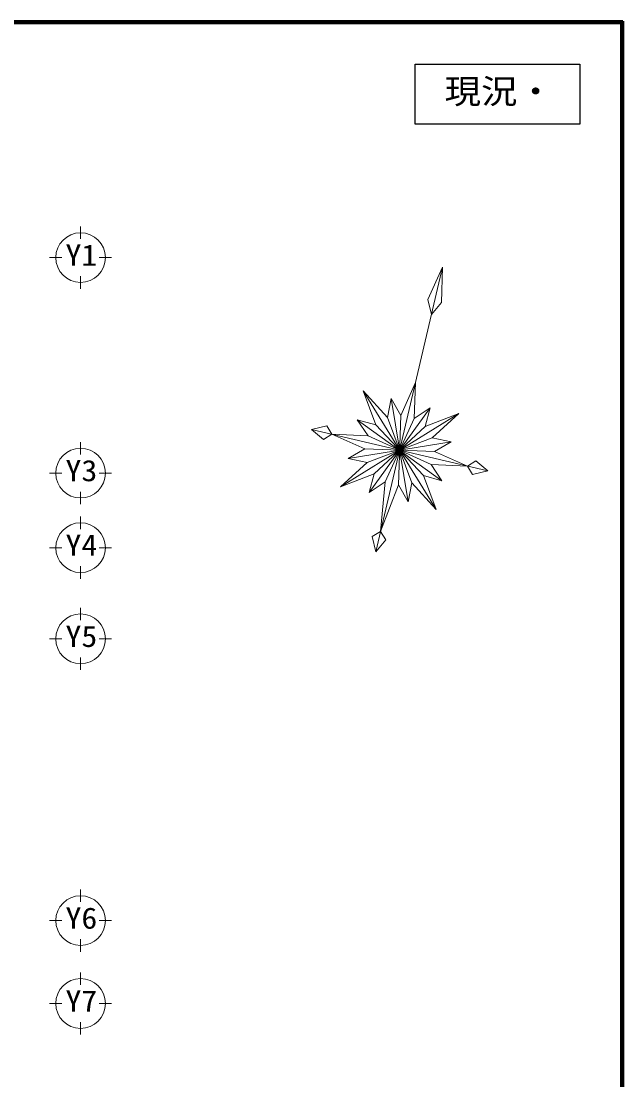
# Model space of a CAD drawing. Units: millimetres at full size, sheet at 1:200; details may follow other scales. Extents: x -55340 to 55340, y -38040 to 38040.
# Drawn here: x 40806 to 55340, y 12491 to 38040 of the extents above; entities that cross this region are included whole.
import ezdxf
from ezdxf.enums import TextEntityAlignment as Align

# ---------------------------------------------------------------- set-up
doc = ezdxf.new("R2010")
doc.units = ezdxf.units.MM
doc.header["$LTSCALE"] = 200
for name, color, linetype, lineweight in [('0-1_通り芯', 3, 'Continuous', 18), ('0-B_文字', 2, 'Continuous', 9), ('F-0_F-0ﾚｲﾔ', 5, 'Continuous', 50)]:
    doc.layers.add(name, color=color, linetype=linetype, lineweight=lineweight)
doc.styles.add('ＭＳ ゴシック', font='')
doc.styles.get('ＭＳ ゴシック').set_extended_font_data('MS Gothic')

msp = doc.modelspace()

# ---------------------------------------------------------------- linework, layer by layer
at = {"layer": '0-1_通り芯'}
for p, q in [((42241.4, 32783.7), (42241.4, 33083.7)), ((41491.4, 32333.7), (41791.4, 32333.7)), ((42991.4, 32333.7), (42691.4, 32333.7)), ((42241.4, 31583.7), (42241.4, 31883.7)), ((42241.4, 27583.7), (42241.4, 27883.7)), ((41491.4, 27133.7), (41791.4, 27133.7)), ((42991.4, 27133.7), (42691.4, 27133.7)), ((42241.4, 26383.7), (42241.4, 26683.7)), ((42241.4, 25783.7), (42241.4, 26083.7)), ((41491.4, 25333.7), (41791.4, 25333.7)), ((42991.4, 25333.7), (42691.4, 25333.7)), ((42241.4, 24583.7), (42241.4, 24883.7)), ((42241.4, 23583.7), (42241.4, 23883.7)), ((41491.4, 23133.7), (41791.4, 23133.7)), ((42991.4, 23133.7), (42691.4, 23133.7)), ((42241.4, 22383.7), (42241.4, 22683.7)), ((42241.4, 16783.6), (42241.4, 17083.6)), ((41491.4, 16333.6), (41791.4, 16333.6)), ((42991.4, 16333.6), (42691.4, 16333.6)), ((42241.4, 15583.6), (42241.4, 15883.6)), ((42241.4, 14783.7), (42241.4, 15083.7)), ((41491.4, 14333.7), (41791.4, 14333.7)), ((42991.4, 14333.7), (42691.4, 14333.7)), ((42241.4, 13583.7), (42241.4, 13883.7))]:
    msp.add_line(p, q, dxfattribs=at)
for centre in [(42241.4, 32333.7), (42241.4, 27133.7), (42241.4, 25333.7), (42241.4, 23133.7), (42241.4, 16333.6), (42241.4, 14333.7)]:
    msp.add_circle(centre, 600, dxfattribs=at)
at = {"layer": '0-B_文字', "color": 4}
for p, q in [((49371.9, 25233.8), (50987.6, 32102.3)), ((50632.7, 31324.2), (50987.6, 32102.3)), ((50987.6, 32102.3), (50960.4, 31247.1)), ((50718.5, 30958.2), (50632.7, 31324.2)), ((50960.4, 31247.1), (50718.5, 30958.2)), ((49978, 28525), (50333.9, 29323.5)), ((50333.9, 29323.5), (50296.6, 28450.1)), ((50834, 26257.3), (49063.9, 29116.4)), ((49063.9, 29116.4), (49655, 28472.3)), ((49376.8, 28300.1), (49063.9, 29116.4)), ((49655, 28472.3), (49746.1, 28930.4)), ((50151.7, 26443.2), (49746.1, 28930.4)), ((49746.1, 28930.4), (49978, 28525)), ((50684.8, 28709.6), (49213, 26664.1)), ((50296.6, 28450.1), (50684.8, 28709.6)), ((50684.8, 28709.6), (50562.2, 28259)), ((51378.5, 28571.9), (48519.4, 26801.8)), ((50971.7, 26950.9), (48926.2, 28422.7)), ((48926.2, 28422.7), (49376.8, 28300.1)), ((49185.7, 28034.5), (48926.2, 28422.7)), ((50296.6, 28450.1), (49601.3, 26923.6)), ((50242.8, 26901.3), (49655, 28472.3)), ((49919.8, 26848.6), (49978, 28525)), ((50562.2, 28259), (51378.5, 28571.9)), ((51378.5, 28571.9), (50734.4, 27980.7)), ((47821.6, 28187.2), (48188.1, 28275)), ((48111.1, 27947.3), (47821.6, 28187.2)), ((47821.6, 28187.2), (52076.2, 27186.4)), ((48188.1, 28275), (48312.2, 28071.8)), ((50562.2, 28259), (49335.7, 27114.7)), ((50521.1, 27073.6), (49376.8, 28300.1)), ((48312.2, 28071.8), (48111.1, 27947.3)), ((48312.2, 28071.8), (49185.7, 28034.5)), ((49110.7, 27715.9), (48312.2, 28071.8)), ((51192.5, 27889.6), (48705.3, 27484)), ((50734.4, 27980.7), (49163.4, 27392.9)), ((50712.2, 27339.2), (49185.7, 28034.5)), ((50734.4, 27980.7), (51192.5, 27889.6)), ((51192.5, 27889.6), (50787.1, 27657.7)), ((48705.3, 27484), (49110.7, 27715.9)), ((50787.1, 27657.7), (49110.7, 27715.9)), ((50787.1, 27657.7), (51585.6, 27301.8)), ((48519.4, 26801.8), (49163.4, 27392.9)), ((49163.4, 27392.9), (48705.3, 27484)), ((50712.2, 27339.2), (50971.7, 26950.9)), ((51585.6, 27301.8), (50712.2, 27339.2)), ((51585.6, 27301.8), (51787.2, 27428.3)), ((51787.2, 27428.3), (52076.2, 27186.4)), ((49335.7, 27114.7), (48519.4, 26801.8)), ((49213, 26664.1), (49335.7, 27114.7)), ((51710.2, 27100.6), (51585.6, 27301.8)), ((52076.2, 27186.4), (51710.2, 27100.6)), ((49601.3, 26923.6), (49213, 26664.1)), ((49487.3, 25724.4), (49601.3, 26923.6)), ((49919.8, 26848.6), (49487.3, 25724.4)), ((50151.7, 26443.2), (49919.8, 26848.6)), ((50242.8, 26901.3), (50151.7, 26443.2)), ((50834, 26257.3), (50242.8, 26901.3)), ((50521.1, 27073.6), (50834, 26257.3)), ((50971.7, 26950.9), (50521.1, 27073.6)), ((49286.1, 25599.8), (49487.3, 25724.4)), ((49371.9, 25233.8), (49286.1, 25599.8)), ((49487.3, 25724.4), (49613.8, 25522.7)), ((49613.8, 25522.7), (49371.9, 25233.8))]:
    msp.add_line(p, q, dxfattribs=at)
at = {"layer": '0-B_文字', "lineweight": 25}
msp.add_lwpolyline([(50327.2, 37000), (54300, 37000), (54300, 35553.8), (50327.2, 35553.8)], close=True, dxfattribs=at)
at = {"layer": 'F-0_F-0ﾚｲﾔ'}
for p, q in [((-55340, 38040), (55340, 38040)), ((-55300, 38000), (55300, 38000)), ((55300, 38000), (55300, -38000)), ((55340, 38040), (55340, -38040))]:
    msp.add_line(p, q, dxfattribs=at)

# ---------------------------------------------------------------- texts
at = {"layer": '0-1_通り芯', "color": 2, "style": 'ＭＳ ゴシック', "width": 1.1}
for s, p in [('Y1', (41877.2, 31983.4)), ('Y3', (41877.2, 26783.4)), ('Y4', (41877.2, 24983.4)), ('Y5', (41877.2, 22783.4)), ('Y6', (41877.2, 15983.4)), ('Y7', (41877.2, 13983.4))]:
    msp.add_text(s, height=513.2, dxfattribs=at).set_placement(p, align=Align.BOTTOM_LEFT)
at = {"layer": '0-B_文字', "color": 6, "style": 'ＭＳ ゴシック', "width": 1.1}
msp.add_text('現況・', height=586.5, dxfattribs=at).set_placement((51033.6, 35876.9), align=Align.BOTTOM_LEFT)

doc.saveas('drawing.dxf')
